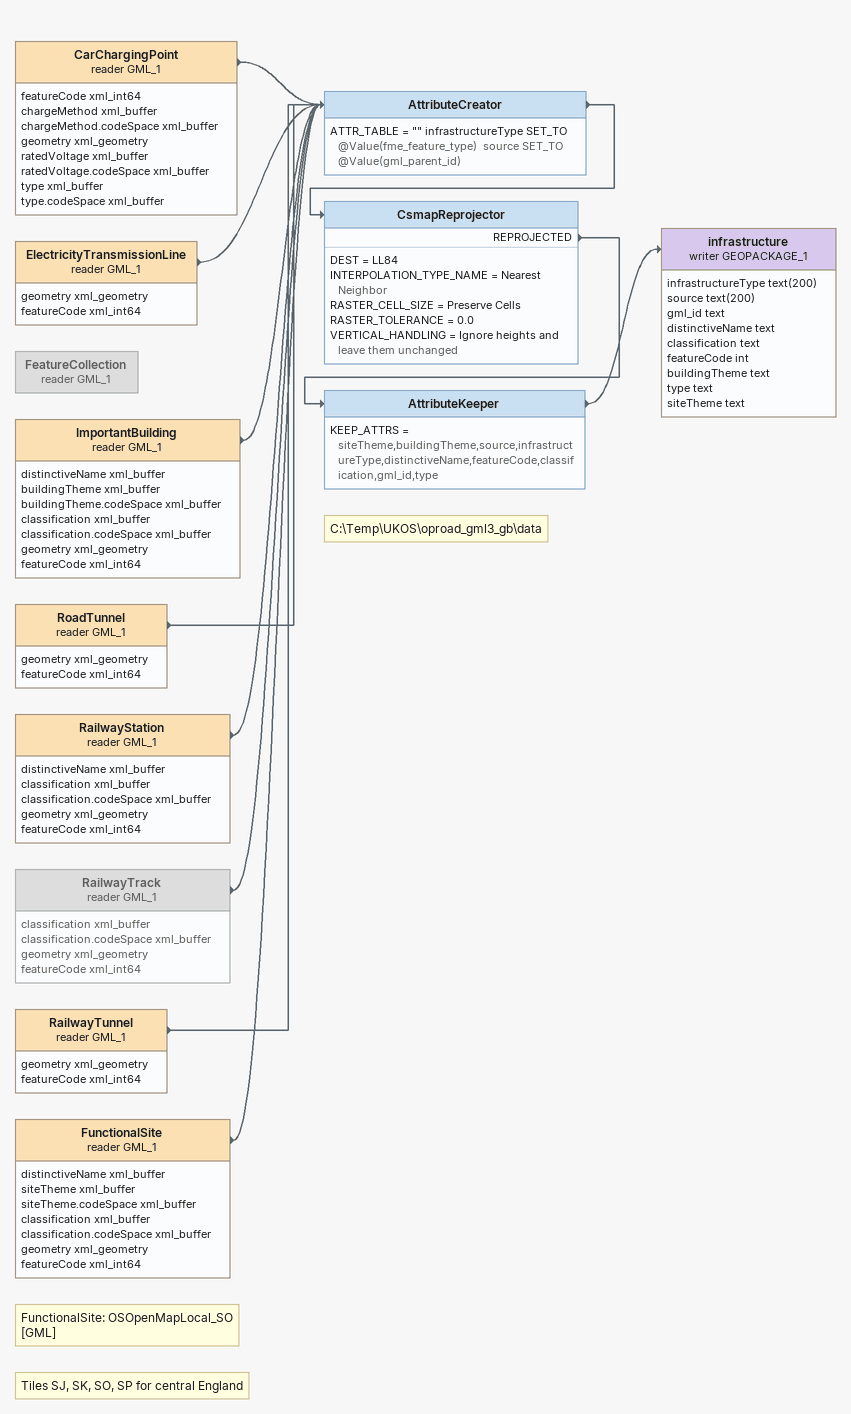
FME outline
ElectricityTransmissionLine (reader GML_1)
    attributes: geometry xml_geometry, featureCode xml_int64
    -> AttributeCreator
CarChargingPoint (reader GML_1)
    attributes: featureCode xml_int64, chargeMethod xml_buffer, chargeMethod.codeSpace xml_buffer, geometry xml_geometry, ratedVoltage xml_buffer, ratedVoltage.codeSpace xml_buffer, type xml_buffer, type.codeSpace xml_buffer
    -> AttributeCreator
FeatureCollection (reader GML_1) [off]
ImportantBuilding (reader GML_1)
    attributes: distinctiveName xml_buffer, buildingTheme xml_buffer, buildingTheme.codeSpace xml_buffer, classification xml_buffer, classification.codeSpace xml_buffer, geometry xml_geometry, featureCode xml_int64
    -> AttributeCreator
RoadTunnel (reader GML_1)
    attributes: geometry xml_geometry, featureCode xml_int64
    -> AttributeCreator
RailwayStation (reader GML_1)
    attributes: distinctiveName xml_buffer, classification xml_buffer, classification.codeSpace xml_buffer, geometry xml_geometry, featureCode xml_int64
    -> AttributeCreator
RailwayTrack (reader GML_1) [off]
    attributes: classification xml_buffer, classification.codeSpace xml_buffer, geometry xml_geometry, featureCode xml_int64
    -> AttributeCreator
RailwayTunnel (reader GML_1)
    attributes: geometry xml_geometry, featureCode xml_int64
    -> AttributeCreator
Note: FunctionalSite: OSOpenMapLocal_SO [GML]
Note: Tiles SJ, SK, SO, SP for central England
Note: C:\Temp\UKOS\oproad_gml3_gb\data
FunctionalSite (reader GML_1)
    attributes: distinctiveName xml_buffer, siteTheme xml_buffer, siteTheme.codeSpace xml_buffer, classification xml_buffer, classification.codeSpace xml_buffer, geometry xml_geometry, featureCode xml_int64
    -> AttributeCreator
AttributeCreator
    ATTR_TABLE = "" infrastructureType SET_TO @Value(fme_feature_type)  source SET_TO @Value(gml_parent_id)
    -> CsmapReprojector
CsmapReprojector
    DEST = LL84
    INTERPOLATION_TYPE_NAME = Nearest Neighbor
    RASTER_CELL_SIZE = Preserve Cells
    RASTER_TOLERANCE = 0.0
    VERTICAL_HANDLING = Ignore heights and leave them unchanged
    REPROJECTED -> AttributeKeeper
AttributeKeeper
    KEEP_ATTRS = siteTheme,buildingTheme,source,infrastructureType,distinctiveName,featureCode,classification,gml_id,type
    -> infrastructure (writer GEOPACKAGE_1)
infrastructure (writer GEOPACKAGE_1)
    attributes: infrastructureType text(200), source text(200), gml_id text, distinctiveName text, classification text, featureCode int, buildingTheme text, type text, siteTheme text
